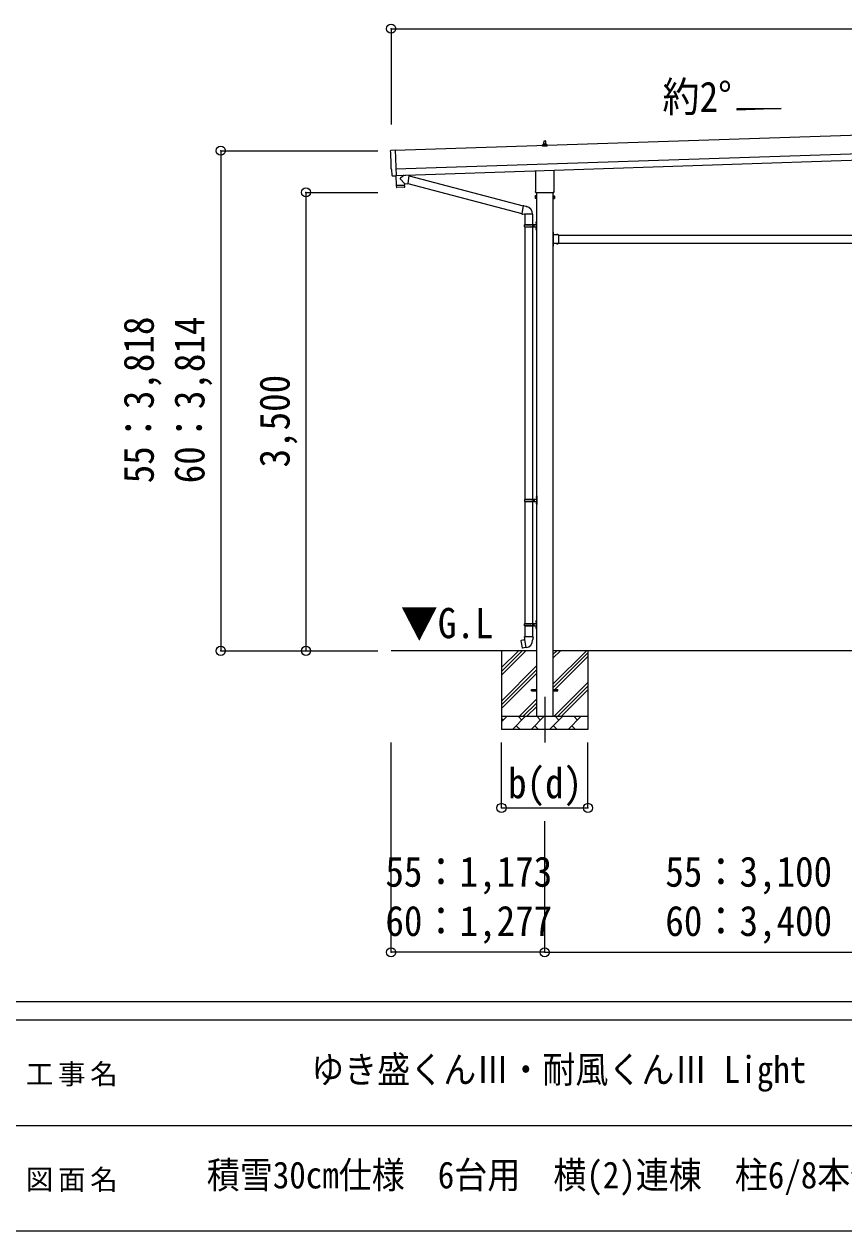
# Model space of a CAD drawing. Units: millimetres at full size, sheet at 1:70; details may follow other scales. Extents: x -19675 to 19675, y -13580 to 13580.
# Drawn here: x -875 to 5381, y -13580 to -4368 of the extents above; entities that cross this region are included whole.
import ezdxf
from ezdxf.enums import TextEntityAlignment as Align

# ---------------------------------------------------------------- set-up
doc = ezdxf.new("R2010")
doc.units = ezdxf.units.MM
doc.header["$LTSCALE"] = 70
doc.header["$PDMODE"] = 32
doc.header["$PDSIZE"] = 70
doc.linetypes.add('CHAIN1', pattern=[8, 5, -1, 1, -1])
doc.linetypes.add('USER3', pattern=[4, 3, -1])
for name, color, linetype, lineweight in [('0-1_Defpoints', 7, 'CHAIN1', 9), ('0-2_TEXT1', 4, 'Continuous', 9), ('0-3_SHAPE', 7, 'Continuous', 9), ('0-7_PARTS2', 7, 'Continuous', 9), ('0-8_TABLE1', 6, 'Continuous', 9), ('0-9_DIM1', 7, 'Continuous', 9), ('F-0', 7, 'Continuous', 9)]:
    doc.layers.add(name, color=color, linetype=linetype, lineweight=lineweight)
doc.styles.add('ＭＳ ゴシック', font='')
doc.styles.get('ＭＳ ゴシック').set_extended_font_data('MS Gothic')

msp = doc.modelspace()

# ---------------------------------------------------------------- linework, layer by layer
at = {"layer": '0-1_Defpoints'}
msp.add_line((3098.11, -9502.13), (3098.11, -9851.13), dxfattribs=at)
at = {"layer": '0-2_TEXT1'}
for p, q in [((7339.48, -5154.04), (1956.47, -5333.48)), ((1961.13, -5473.4), (7344.14, -5293.97)), ((3079.86, -5298.36), (3079.86, -5290.65)), ((3116.36, -5298.36), (3079.86, -5298.36)), ((3080.25, -5289.86), (3115.98, -5289.86)), ((3080.63, -5289.68), (3087.35, -5288.05)), ((3087.73, -5287.86), (3108.5, -5287.86)), ((3088.11, -5287.08), (3088.11, -5282.86)), ((3089.11, -5282.86), (3107.11, -5282.86)), ((3092.11, -5282.86), (3092.84, -5259.34)), ((3093.84, -5258.36), (3102.39, -5258.36)), ((3103.39, -5259.34), (3104.11, -5282.86)), ((3108.11, -5287.08), (3108.11, -5282.86)), ((3115.6, -5289.68), (3108.88, -5288.05)), ((3116.36, -5298.36), (3116.36, -5290.65)), ((1962.8, -5523.37), (7345.81, -5343.94)), ((3029.81, -5642.35), (3029.81, -5487.8)), ((3166.41, -5483.25), (3166.41, -5642.35)), ((1943.3, -5527.79), (1936.38, -5527.66)), ((3024.11, -5680.63), (3024.87, -5679.31)), ((3024.11, -5680.63), (3024.11, -5697.63)), ((3024.11, -5697.63), (3024.87, -5698.94)), ((3031.11, -5679.31), (3024.87, -5679.31)), ((3031.11, -5684.22), (3024.87, -5684.22)), ((3031.11, -5694.03), (3024.87, -5694.03)), ((3031.11, -5698.94), (3024.87, -5698.94)), ((3028.11, -5651.13), (3028.11, -5645.63)), ((3166.05, -5654.63), (3030.18, -5654.63)), ((3031.11, -5698.94), (3031.11, -5679.31)), ((3031.11, -5679.93), (3033.61, -5679.93)), ((3033.61, -5698.33), (3031.11, -5698.33)), ((3035.61, -5699.63), (3033.61, -5699.63)), ((3035.61, -5654.63), (3035.61, -9652.13)), ((3160.61, -5654.63), (3160.61, -9652.13)), ((3160.61, -5699.63), (3162.61, -5699.63)), ((3165.11, -5679.93), (3162.61, -5679.93)), ((3162.61, -5698.33), (3165.11, -5698.33)), ((3165.11, -5698.94), (3165.11, -5679.31)), ((3165.11, -5679.31), (3171.36, -5679.31)), ((3165.11, -5684.22), (3171.36, -5684.22)), ((3165.11, -5694.03), (3171.36, -5694.03)), ((3165.11, -5698.94), (3171.36, -5698.94)), ((3168.11, -5645.63), (3168.11, -5651.13)), ((3172.11, -5680.63), (3171.36, -5679.31)), ((3172.11, -5697.63), (3171.36, -5698.94)), ((3172.11, -5680.63), (3172.11, -5697.63)), ((3162.61, -5956.13), (3160.61, -5956.13)), ((3160.61, -5963.13), (3162.61, -5963.13)), ((3160.61, -5969.13), (3162.61, -5969.13)), ((3166.61, -5979.13), (3161.11, -5979.13)), ((3161.11, -5979.13), (3161.11, -6039.13)), ((3162.61, -5956.13), (3162.61, -5976.13)), ((3163.12, -5960.23), (3162.61, -5960.23)), ((3202.61, -5976.13), (3162.61, -5976.13)), ((3162.61, -5980.13), (3162.61, -6038.13)), ((3199.51, -5975.62), (3199.51, -5976.13)), ((3202.61, -5976.13), (3202.61, -6042.13)), ((3202.61, -5979.13), (6093.61, -5979.13)), ((3160.61, -6049.13), (3162.61, -6049.13)), ((3160.61, -6055.13), (3162.61, -6055.13)), ((3162.61, -6062.13), (3160.61, -6062.13)), ((3166.61, -6039.13), (3161.11, -6039.13)), ((3162.61, -6040.13), (3166.61, -6040.13)), ((3162.61, -6042.13), (3162.61, -6062.13)), ((3202.61, -6042.13), (3162.61, -6042.13)), ((3163.12, -6046.23), (3162.61, -6046.23)), ((3199.51, -6042.63), (3199.51, -6042.13)), ((3202.61, -6039.13), (6093.61, -6039.13)), ((2998.11, -9447.63), (3035.61, -9447.63)), ((2998.11, -9456.63), (2998.11, -9447.63)), ((2998.11, -9456.63), (3035.61, -9456.63)), ((3160.61, -9447.63), (3198.11, -9447.63)), ((3160.61, -9456.63), (3198.11, -9456.63)), ((3198.11, -9456.63), (3198.11, -9447.63))]:
    msp.add_line(p, q, dxfattribs=at)
for points in [[(1924.8, -5331.1), (1956.3, -5328.39), (1962.89, -5526.14)], [(1933.44, -5524.77), (1931.87, -5477.76), (1931.27, -5477.78)], [(1944.04, -5527.49), (1944.68, -5526.84), (1962.93, -5527.14)], [(3033.61, -5699.63), (3033.61, -5678.63), (3035.61, -5678.63)], [(3162.61, -5699.63), (3162.61, -5678.63), (3160.61, -5678.63)], [(3163.12, -5960.23), (3163.12, -5972.03), (3162.61, -5972.03)], [(3162.61, -5980.13), (3166.61, -5980.13), (3166.61, -5978.13), (3162.61, -5978.13)], [(3199.51, -5975.62), (3187.71, -5975.62), (3187.71, -5976.13)], [(3162.61, -6038.13), (3166.61, -6038.13), (3166.61, -6040.13)], [(3163.12, -6046.23), (3163.12, -6058.03), (3162.61, -6058.03)], [(3199.51, -6042.63), (3187.71, -6042.63), (3187.71, -6042.13)]]:
    msp.add_lwpolyline(points, dxfattribs=at)
at = {"layer": '0-2_TEXT1', "linetype": 'USER3'}
for points in [[(3165.23, -5963.63), (3162.45, -5964.98), (3161.84, -5966.13)], [(3165.23, -5968.63), (3162.45, -5967.27), (3161.84, -5966.13)], [(3191.11, -5973.51), (3192.47, -5976.29), (3193.61, -5976.9)], [(3196.11, -5973.51), (3194.76, -5976.29), (3193.61, -5976.9)], [(3165.23, -6049.63), (3162.45, -6050.98), (3161.84, -6052.13)], [(3165.23, -6054.63), (3162.45, -6053.27), (3161.84, -6052.13)], [(3191.11, -6044.74), (3192.47, -6041.96), (3193.61, -6041.35)], [(3196.11, -6044.74), (3194.76, -6041.96), (3193.61, -6041.35)]]:
    msp.add_lwpolyline(points, dxfattribs=at)
at = {"layer": '0-2_TEXT1'}
for centre, radius, start, end in [((3080.86, -5290.65), 1, 103.62699, 180), ((3087.11, -5287.08), 1, 283.62699, 0), ((3092.2, -5283.5), 4.13, 90, 171.17633), ((3089.11, -5283.86), 1, 90, 180), ((3093.84, -5259.36), 1, 90, 178.60509), ((3101.45, -5282.86), 4.83, 133.60282, 180), ((3094.78, -5282.86), 4.83, 0, 46.39718), ((3102.39, -5259.36), 1, 1.39491, 90), ((3104.03, -5283.5), 4.13, 8.82367, 90), ((3107.11, -5283.86), 1, 0, 90), ((3109.11, -5287.08), 1, 180, 256.37301), ((3115.36, -5290.65), 1, 0, 76.37301), ((3028.46, -5681.76), 4.34, 145.61575, 214.38425), ((3040.36, -5689.13), 16.24, 162.41205, 197.58795), ((3028.46, -5696.49), 4.34, 145.61575, 214.38425), ((3032.11, -5645.63), 4, 125.09963, 180), ((3032.11, -5651.13), 4, 180, 194.47751), ((3032.11, -5651.13), 4, 194.47751, 241.04498), ((3164.11, -5651.13), 4, 298.95502, 345.52249), ((3164.11, -5645.63), 4, 0, 54.90037), ((3164.11, -5651.13), 4, 345.52249, 0), ((3155.87, -5689.13), 16.24, 342.41205, 17.58795), ((3167.77, -5681.76), 4.34, 325.61575, 34.38425), ((3167.77, -5696.49), 4.34, 325.61575, 34.38425), ((3162.61, -5976.13), 2, 180, 270), ((3157.38, -5966.13), 8.23, 314.2189, 45.7811), ((3193.61, -5981.36), 8.23, 44.2189, 135.7811), ((3162.61, -6042.13), 2, 90, 180), ((3157.38, -6052.13), 8.23, 314.2189, 45.7811), ((3193.61, -6036.89), 8.23, 224.2189, 315.7811)]:
    msp.add_arc(centre, radius, start, end, dxfattribs=at)
for centre, major_axis, ratio, start_param, end_param in [((1925.06, -5334.08), (-3, -0.1), 0.99863, 4.7647489, 6.2979817), ((-2835.81, -5563.25), (4760.73, 158.69), 0.99863, 6.2686928, 6.2979817), ((1931.13, -5473.39), (-4.4, -0.15), 0.99863, 6.2686928, 7.8539816), ((1936.44, -5524.66), (-2.11, -2.14), 0.9974, 5.5252311, 7.0411395), ((1943.33, -5526.79), (-0.704, -0.714), 0.9974, 0.7579542, 1.5707963)]:
    msp.add_ellipse(centre, major_axis=major_axis, ratio=ratio, start_param=start_param, end_param=end_param, dxfattribs=at)
at = {"layer": '0-3_SHAPE'}
for p, q in [((3035.61, -9152.13), (1925.47, -9152.13)), ((2768.11, -9152.13), (2768.11, -9752.13)), ((2768.11, -9337.18), (2953.17, -9152.13)), ((2768.11, -9308.89), (2924.88, -9152.13)), ((2768.11, -9280.61), (2896.6, -9152.13)), ((6135.61, -9152.13), (3160.61, -9152.13)), ((3160.61, -9407.22), (3415.71, -9152.13)), ((3160.61, -9209.23), (3217.72, -9152.13)), ((3160.61, -9180.95), (3189.44, -9152.13)), ((3160.61, -9435.51), (3428.11, -9168.01)), ((3160.61, -9463.79), (3428.11, -9196.29)), ((3428.11, -9152.13), (3428.11, -9752.13)), ((2768.11, -9535.17), (3035.61, -9267.67)), ((2768.11, -9563.45), (3035.61, -9295.95)), ((2768.11, -9591.73), (3035.61, -9324.23)), ((3170.27, -9652.13), (3428.11, -9394.28)), ((3198.56, -9652.13), (3428.11, -9422.57)), ((3226.84, -9652.13), (3428.11, -9450.85)), ((2905.71, -9652.13), (3035.61, -9522.22)), ((2934, -9652.13), (3035.61, -9550.51)), ((2962.28, -9652.13), (3035.61, -9578.79)), ((2768.11, -9652.13), (3428.11, -9652.13)), ((2768.11, -9695.02), (2811.01, -9652.13)), ((2782.45, -9680.68), (2768.11, -9666.34)), ((2852.43, -9752.13), (2952.43, -9652.13)), ((2923.88, -9680.68), (2895.32, -9652.13)), ((2993.85, -9752.13), (3093.85, -9652.13)), ((3065.3, -9680.68), (3036.74, -9652.13)), ((3135.27, -9752.13), (3235.27, -9652.13)), ((3206.72, -9680.68), (3178.17, -9652.13)), ((3276.69, -9752.13), (3376.69, -9652.13)), ((3348.14, -9680.68), (3319.59, -9652.13)), ((3424.83, -9652.13), (3428.11, -9648.84)), ((3428.11, -9752.13), (2768.11, -9752.13)), ((2880.98, -9723.57), (2909.54, -9752.13)), ((3022.4, -9723.57), (3050.96, -9752.13)), ((3163.83, -9723.57), (3192.38, -9752.13)), ((3305.25, -9723.57), (3333.8, -9752.13))]:
    msp.add_line(p, q, dxfattribs=at)
at = {"layer": '0-7_PARTS2', "color": 4}
for p, q in [((4567.48, -5011.94), (4903.48, -5011.94)), ((4567.48, -5024.36), (4567.48, -5011.94)), ((4903.48, -5011.94), (4567.48, -5024.36))]:
    msp.add_line(p, q, dxfattribs=at)
at = {"layer": '0-8_TABLE1'}
for p, q in [((1925.47, -4403.01), (1925.47, -5134.4)), ((1925.47, -4403.01), (7375.14, -4403.01)), ((625.47, -5334.51), (1825.47, -5334.51)), ((625.47, -5334.51), (625.47, -9152.13)), ((1275.47, -5652.13), (1825.47, -5652.13)), ((1275.47, -5652.13), (1275.47, -9152.13)), ((625.47, -9152.13), (1825.47, -9152.13)), ((1925.47, -11453.13), (1925.47, -9851.13)), ((2768.11, -10351.13), (2768.11, -9851.13)), ((3428.11, -10351.13), (3428.11, -9851.13)), ((2768.11, -10351.13), (3428.11, -10351.13)), ((3098.11, -11453.13), (3098.11, -10453.13)), ((3098.11, -11453.13), (1925.47, -11453.13))]:
    msp.add_line(p, q, dxfattribs=at)
msp.add_lwpolyline([(3098.11, -11453.13), (6198.11, -11453.13), (7375.14, -11453.13)], dxfattribs=at)
for p in [(1925.47, -4403.01), (625.47, -5334.51), (1275.47, -5652.13), (625.47, -9152.13), (1275.47, -9152.13), (2768.11, -10351.13), (3428.11, -10351.13), (1925.47, -11453.13), (3098.11, -11453.13)]:
    msp.add_point(p, dxfattribs=at)
at = {"layer": '0-9_DIM1'}
for p, q in [((1962.89, -5526.14), (1962.93, -5527.14)), ((2024.22, -5521.32), (1997, -5544.36)), ((2061.91, -5524.62), (2035.99, -5520.93)), ((2061.91, -5524.62), (2052.94, -5587.68)), ((2062.14, -5526.52), (2934.24, -5755.37)), ((1964.93, -5599.34), (1965.59, -5612.38)), ((2026.2, -5613.31), (1968.69, -5615.23)), ((1969.4, -5598.19), (1969.45, -5599.19)), ((2028.46, -5584.2), (1996.97, -5551.69)), ((2024.37, -5596.36), (2024.38, -5597.36)), ((2028.46, -5584.2), (2052.94, -5587.68)), ((2028.46, -5584.2), (2028.86, -5596.21)), ((2052.71, -5585.78), (2923.82, -5814.47)), ((2934.57, -5753.56), (2923.5, -5816.29)), ((2934.57, -5753.56), (2935.71, -5751.57)), ((2934.57, -5753.56), (2954.2, -5757.37)), ((2935.71, -5751.57), (2939.27, -5752.2)), ((2939.27, -5752.2), (2939.69, -5754.55)), ((2954.2, -5757.37), (2955.89, -5759)), ((2955.89, -5759), (2958, -5759.45)), ((2923.5, -5816.29), (2923.9, -5818.54)), ((2923.5, -5816.29), (2943.26, -5819.42)), ((2923.9, -5818.54), (2927.46, -5819.17)), ((2927.46, -5819.17), (2928.66, -5817.1)), ((2943.26, -5819.42), (2945.46, -5818.43)), ((3005.76, -5818.83), (2944.58, -5818.83)), ((2945.61, -5818.83), (2945.61, -5898.13)), ((3005.61, -5818.83), (3005.61, -5898.13)), ((3029.31, -5880.98), (3031.36, -5881.97)), ((3030.58, -5878.97), (3031.21, -5878.97)), ((3030.58, -5878.97), (3030.58, -5887.27)), ((3030.58, -5887.27), (3031.21, -5887.27)), ((3031.21, -5878.97), (3031.61, -5879.37)), ((3031.36, -5881.97), (3031.97, -5883.12)), ((3031.61, -5875.13), (3034.61, -5873.63)), ((3031.61, -5875.13), (3031.61, -5939.13)), ((3034.61, -5873.63), (3034.61, -5940.63)), ((3034.61, -5873.63), (3035.61, -5873.63)), ((3035.61, -5873.63), (3035.61, -5940.63)), ((2942.61, -5900.13), (2992.95, -5900.13)), ((2942.61, -5914.13), (2992.95, -5914.13)), ((2943.61, -5898.13), (3029.61, -5898.13)), ((2943.61, -5898.13), (2943.61, -5900.13)), ((2943.61, -5916.13), (2943.61, -5914.13)), ((2943.61, -5916.13), (3029.61, -5916.13)), ((2945.61, -5916.13), (2945.61, -7993.13)), ((3002.61, -5898.13), (3002.61, -5902.63)), ((3002.61, -5902.63), (3004.61, -5902.63)), ((3002.61, -5916.13), (3002.61, -5911.63)), ((3002.61, -5911.63), (3004.61, -5911.63)), ((3004.61, -5902.63), (3004.61, -5911.63)), ((3005.61, -5916.13), (3005.61, -7993.13)), ((3010.61, -5898.13), (3010.61, -5916.13)), ((3010.61, -5902.63), (3013.61, -5902.63)), ((3010.61, -5911.63), (3013.61, -5911.63)), ((3013.61, -5902.63), (3013.61, -5911.63)), ((3029.31, -5928.98), (3031.36, -5929.97)), ((3030.58, -5926.97), (3031.21, -5926.97)), ((3030.58, -5926.97), (3030.58, -5935.27)), ((3030.58, -5935.27), (3031.21, -5935.27)), ((3031.21, -5926.97), (3031.21, -5935.27)), ((3031.21, -5926.97), (3031.61, -5927.37)), ((3031.21, -5935.27), (3031.61, -5934.87)), ((3031.36, -5929.97), (3031.97, -5931.12)), ((3031.61, -5939.13), (3034.61, -5940.63)), ((3034.61, -5940.63), (3035.61, -5940.63)), ((2945.11, -7995.13), (2995.45, -7995.13)), ((2945.11, -8009.13), (2995.45, -8009.13)), ((2945.61, -8011.12), (2945.61, -8943.13)), ((2946.11, -7993.13), (3032.11, -7993.13)), ((2946.11, -7993.13), (2946.11, -7995.13)), ((2946.11, -8011.13), (2946.11, -8009.13)), ((2946.11, -8011.13), (3032.11, -8011.13)), ((3005.11, -7993.13), (3005.11, -7997.63)), ((3005.11, -7997.63), (3007.11, -7997.63)), ((3005.11, -8011.13), (3005.11, -8006.63)), ((3005.11, -8006.63), (3007.11, -8006.63)), ((3005.61, -8011.12), (3005.61, -8943.13)), ((3007.11, -7997.63), (3007.11, -8006.63)), ((3013.11, -7993.13), (3013.11, -8011.13)), ((3013.11, -7997.63), (3016.11, -7997.63)), ((3013.11, -8006.63), (3016.11, -8006.63)), ((3016.11, -7997.63), (3016.11, -8006.63)), ((3031.81, -7975.98), (3033.86, -7976.97)), ((3033.08, -7973.97), (3033.71, -7973.97)), ((3033.08, -7973.97), (3033.08, -7982.27)), ((3033.08, -7982.27), (3033.71, -7982.27)), ((3033.71, -7973.97), (3034.11, -7974.37)), ((3033.86, -7976.97), (3034.47, -7978.12)), ((3034.11, -7970.13), (3037.11, -7968.63)), ((3034.11, -7970.13), (3034.11, -8034.13)), ((3037.11, -7968.63), (3037.11, -8035.63)), ((3037.11, -7968.63), (3038.11, -7968.63)), ((3038.11, -7968.63), (3038.11, -8035.63)), ((3031.81, -8023.98), (3033.86, -8024.97)), ((3033.08, -8021.97), (3033.71, -8021.97)), ((3033.08, -8021.97), (3033.08, -8030.27)), ((3033.08, -8030.27), (3033.71, -8030.27)), ((3033.71, -8021.97), (3033.71, -8030.27)), ((3033.71, -8021.97), (3034.11, -8022.37)), ((3033.71, -8030.27), (3034.11, -8029.87)), ((3033.86, -8024.97), (3034.47, -8026.12)), ((3034.11, -8034.13), (3037.11, -8035.63)), ((3037.11, -8035.63), (3038.11, -8035.63)), ((3029.31, -8925.98), (3031.36, -8926.97)), ((3030.58, -8923.97), (3031.21, -8923.97)), ((3030.58, -8923.97), (3030.58, -8932.27)), ((3030.58, -8932.27), (3031.21, -8932.27)), ((3031.21, -8923.97), (3031.61, -8924.37)), ((3031.36, -8926.97), (3031.97, -8928.12)), ((3031.61, -8920.13), (3034.61, -8918.63)), ((3031.61, -8920.13), (3031.61, -8984.13)), ((3034.61, -8918.63), (3034.61, -8985.63)), ((3034.61, -8918.63), (3035.61, -8918.63)), ((3035.61, -8918.63), (3035.61, -8985.63)), ((2942.61, -8945.13), (2992.95, -8945.13)), ((2942.61, -8959.13), (2992.95, -8959.13)), ((2943.61, -8943.13), (3029.61, -8943.13)), ((2943.61, -8943.13), (2943.61, -8945.13)), ((2943.61, -8961.13), (2943.61, -8959.13)), ((2943.61, -8961.13), (3029.61, -8961.13)), ((2945.61, -8961.13), (2945.61, -9046.05)), ((3002.61, -8943.13), (3002.61, -8947.63)), ((3002.61, -8947.63), (3004.61, -8947.63)), ((3002.61, -8961.13), (3002.61, -8956.63)), ((3002.61, -8956.63), (3004.61, -8956.63)), ((3004.61, -8947.63), (3004.61, -8956.63)), ((3005.61, -8961.13), (3005.61, -9046.05)), ((3010.61, -8943.13), (3010.61, -8961.13)), ((3010.61, -8947.63), (3013.61, -8947.63)), ((3010.61, -8956.63), (3013.61, -8956.63)), ((3013.61, -8947.63), (3013.61, -8956.63)), ((3029.31, -8973.98), (3031.36, -8974.97)), ((3030.58, -8971.97), (3031.21, -8971.97)), ((3030.58, -8971.97), (3030.58, -8980.27)), ((3030.58, -8980.27), (3031.21, -8980.27)), ((3031.21, -8971.97), (3031.21, -8980.27)), ((3031.21, -8971.97), (3031.61, -8972.37)), ((3031.21, -8980.27), (3031.61, -8979.87)), ((3031.36, -8974.97), (3031.97, -8976.12)), ((3031.61, -8984.13), (3034.61, -8985.63)), ((3034.61, -8985.63), (3035.61, -8985.63)), ((2917.16, -9074.5), (2916.35, -9075.67)), ((2916.35, -9075.67), (2925.97, -9130.23)), ((2945.02, -9069.25), (2917.16, -9074.5)), ((2929.9, -9071.9), (2929.69, -9072.14)), ((2943.76, -9046.05), (2941.61, -9046.83)), ((2941.61, -9046.83), (2941.61, -9050.45)), ((2941.61, -9050.45), (2943.86, -9051.27)), ((3007.46, -9046.05), (2943.76, -9046.05)), ((2943.76, -9046.05), (2944.11, -9066.05)), ((2944.11, -9066.05), (2945.46, -9068.05)), ((2955.38, -9126.55), (2945.24, -9069.08)), ((2945.27, -9068.25), (2945.27, -9068.96)), ((2945.46, -9068.05), (2945.43, -9068.06)), ((3005.8, -9067.99), (3005.73, -9070.16)), ((3007.12, -9066.05), (3005.8, -9067.99)), ((3007.46, -9046.05), (3007.12, -9066.05)), ((3009.61, -9050.45), (3007.37, -9051.27)), ((3007.46, -9046.05), (3009.61, -9046.83)), ((3009.61, -9046.83), (3009.61, -9050.45)), ((2939.99, -9129.14), (2939.71, -9128.99)), ((2955.68, -9127.31), (2955.44, -9126.65))]:
    msp.add_line(p, q, dxfattribs=at)
for points in [[(1962.52, -5527.13), (1964.9, -5598.34), (2028.86, -5596.21)], [(2029.1, -5610.26), (2028.9, -5597.21), (1964.93, -5599.34)], [(3029.31, -5885.27), (3031.36, -5884.27), (3031.97, -5883.12)], [(3031.21, -5878.97), (3031.21, -5887.27), (3031.61, -5886.87)], [(3029.31, -5933.27), (3031.36, -5932.27), (3031.97, -5931.12)], [(3031.81, -7980.27), (3033.86, -7979.27), (3034.47, -7978.12)], [(3033.71, -7973.97), (3033.71, -7982.27), (3034.11, -7981.87)], [(3031.81, -8028.27), (3033.86, -8027.27), (3034.47, -8026.12)], [(3029.31, -8930.27), (3031.36, -8929.27), (3031.97, -8928.12)], [(3031.21, -8923.97), (3031.21, -8932.27), (3031.61, -8931.87)], [(3029.31, -8978.27), (3031.36, -8977.27), (3031.97, -8976.12)], [(2932.14, -9071.68), (2931.86, -9071.53), (2929.9, -9071.9)], [(2955.11, -9126.46), (2927.13, -9131.05), (2925.97, -9130.23)], [(2942.18, -9128.58), (2941.96, -9128.82), (2939.99, -9129.14)]]:
    msp.add_lwpolyline(points, dxfattribs=at)
for centre, radius, start, end in [((1968.59, -5612.23), 3, 182.90915, 271.95747), ((2000.38, -5548.04), 5, 132.56466, 226.88314), ((2026.1, -5610.31), 3, 271.90915, 0.90915), ((2945.46, -5818.43), 60.3, 359.62495, 78), ((3034.91, -5883.12), 6, 136.21765, 223.78235), ((2991.36, -5907.13), 49.25, 171.82876, 180.00002), ((2991.36, -5907.13), 49.25, 180.00002, 188.17127), ((2992.95, -5898.13), 2, 270, 359.99998), ((2992.95, -5916.13), 2, 0.00005, 90.00004), ((3034.91, -5931.12), 6, 136.21765, 223.78235), ((3029.61, -5896.13), 2, 270, 359.99998), ((3029.61, -5918.13), 2, 0.00005, 90.00004), ((2993.86, -8002.13), 49.25, 171.82876, 180.00002), ((2993.86, -8002.13), 49.25, 180.00002, 188.17127), ((2995.45, -7993.13), 2, 270, 359.99998), ((2995.45, -8011.13), 2, 0.00005, 90.00004), ((3037.41, -7978.12), 6, 136.21765, 223.78235), ((3032.11, -7991.13), 2, 270, 359.99998), ((3032.11, -8013.13), 2, 0.00005, 90.00004), ((3037.41, -8026.12), 6, 136.21765, 223.78235), ((3034.91, -8928.12), 6, 136.21765, 223.78235), ((2991.36, -8952.13), 49.25, 171.82876, 180.00002), ((2991.36, -8952.13), 49.25, 180.00002, 188.17127), ((2992.95, -8943.13), 2, 270, 359.99998), ((2992.95, -8961.13), 2, 0.00005, 90.00004), ((3034.91, -8976.12), 6, 136.21765, 223.78235), ((3029.61, -8941.13), 2, 270, 359.99998), ((3029.61, -8963.13), 2, 0.00005, 90.00004), ((2944.97, -9068.96), 0.3, 280.66842, 0), ((2945.47, -9068.25), 0.2, 100, 180), ((2945.46, -9068.05), 60.3, 279.96938, 358), ((2955.16, -9126.75), 0.3, 20, 99.33158), ((2955.87, -9127.24), 0.2, 200, 279.96938)]:
    msp.add_arc(centre, radius, start, end, dxfattribs=at)
at = {"layer": 'F-0', "color": 5, "lineweight": 5}
for p, q in [((-19674.8, -11830), (18685.2, -11830)), ((-19674.8, -11970), (12462.77, -11970)), ((-8047.24, -12775), (6302.76, -12775)), ((-19674.8, -13580), (18685.2, -13580))]:
    msp.add_line(p, q, dxfattribs=at)

# ---------------------------------------------------------------- texts
at = {"layer": '0-7_PARTS2', "style": 'ＭＳ ゴシック', "width": 0.9}
for s, p in [('約2°', (3996.4, -5106.99)), ('▼G.L', (1998.73, -9124.91))]:
    msp.add_text(s, height=230.9, dxfattribs=at).set_placement(p, align=Align.BOTTOM_LEFT)
at = {"layer": '0-8_TABLE1', "color": 7, "style": 'ＭＳ ゴシック', "width": 0.9}
for s, p in [('55：3,818', (183.4, -7873.32)), ('60：3,814', (570.47, -7873.32)), ('3,500', (1220.47, -7752.13))]:
    msp.add_text(s, height=230.9, rotation=90, dxfattribs=at).set_placement(p, align=Align.BOTTOM_LEFT)
for s, p in [('b(d)', (2818.11, -10346.13)), ('55：1,173', (1881.79, -11022.09)), ('55：3,100', (4018.11, -11022.09)), ('60：1,277', (1881.79, -11398.13)), ('60：3,400', (4018.11, -11398.13))]:
    msp.add_text(s, height=230.9, dxfattribs=at).set_placement(p, align=Align.BOTTOM_LEFT)
at = {"layer": 'F-0', "style": 'ＭＳ ゴシック', "width": 0.9}
for s, p in [('ゆき盛くんⅢ・耐風くんⅢ Light', (1315.26, -12512.5)), ('積雪30cm仕様\u30006台用\u3000横(2)連棟\u3000柱6/8本仕様', (519.01, -13317.5))]:
    msp.add_text(s, height=205.3, dxfattribs=at).set_placement(p, align=Align.BOTTOM_LEFT)
at = {"layer": 'F-0', "char_height": 154, "attachment_point": 7, "style": 'ＭＳ ゴシック'}
for s, insert in [('\\T1.17;工事名', (-862.66, -12477.5)), ('\\T1.17;図面名', (-862.66, -13282.5))]:
    msp.add_mtext(s, dxfattribs=dict(at, insert=insert))

doc.saveas('drawing.dxf')
